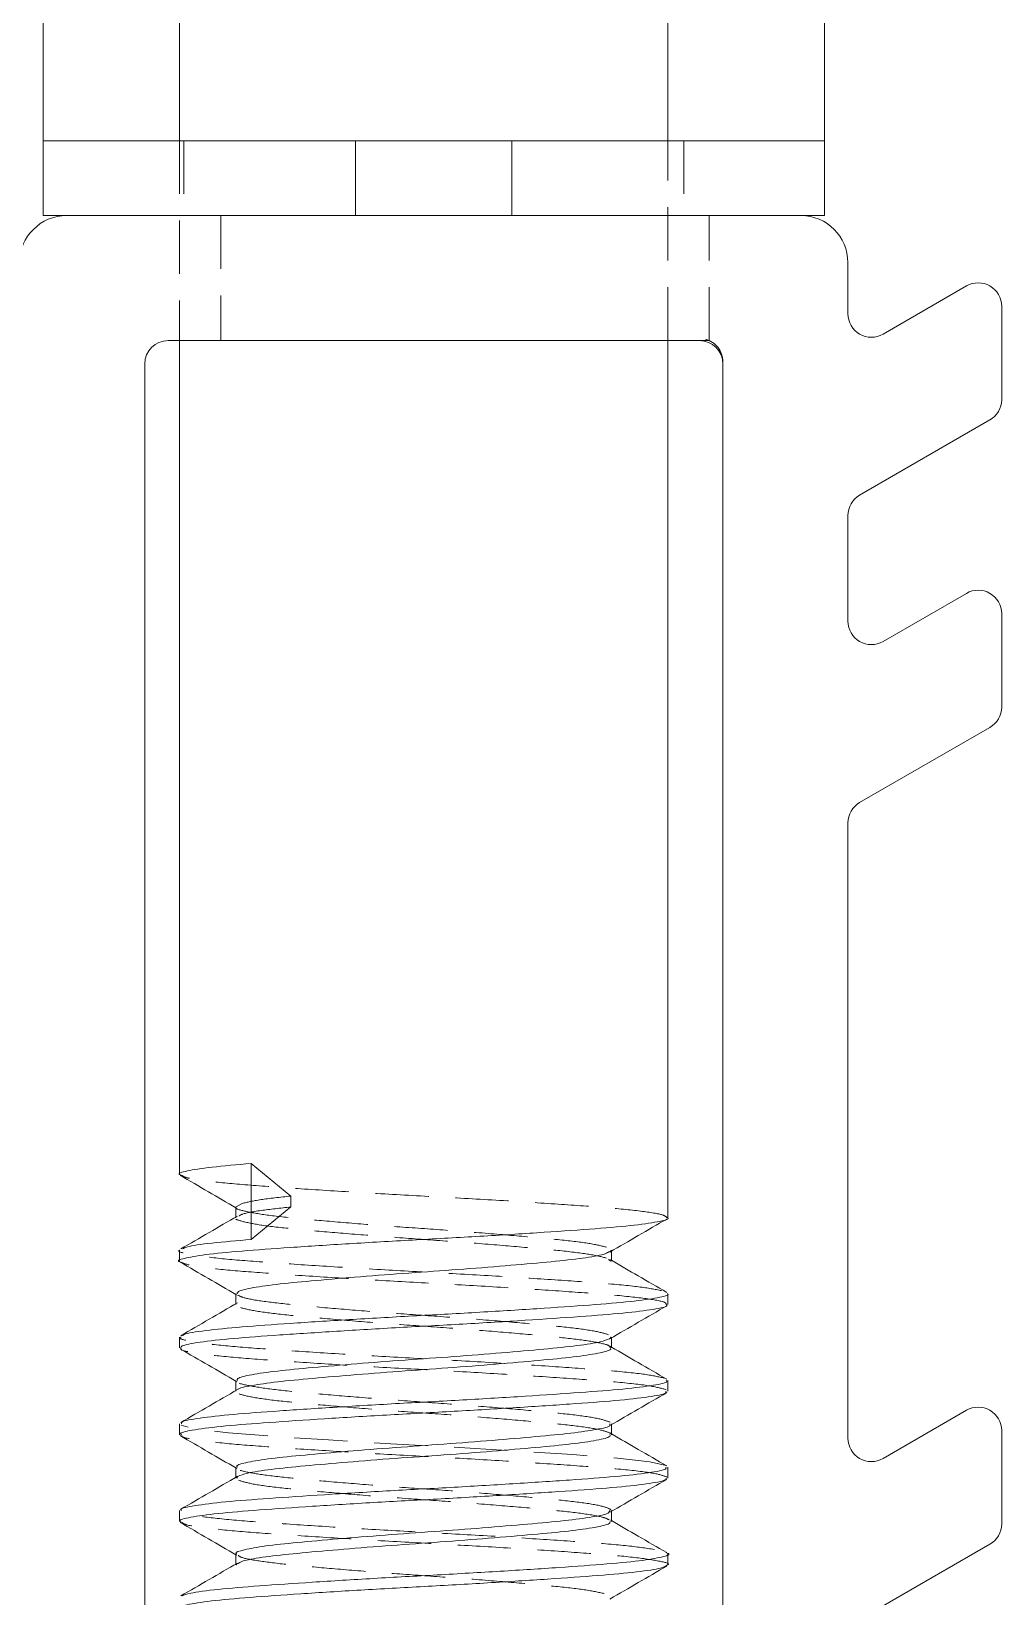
# Model space of a CAD drawing. Header units: millimetres. Extents: x 1522 to 2996, y -37 to 935.
# Drawn here: x 2331.12 to 2348.99, y 460.01 to 488.85 of the extents above; entities that cross this region are included whole.
import ezdxf

# ---------------------------------------------------------------- set-up
doc = ezdxf.new("R2010")
doc.units = ezdxf.units.MM
doc.linetypes.add('HIDDEN', pattern=[1.905, 1.27, -0.635])

# ---------------------------------------------------------------- blocks, each defined once
blk = doc.blocks.new('clampattachmentsideview')
at = {"color": 7, "linetype": 'Continuous', "lineweight": 15}
for p, q in [((3395.509, 532.311), (3395.509, 552.087)), ((3383.883, 550.097), (3383.883, 532.311)), ((3380.634, 541.331), (3380.634, 532.311)), ((3399.236, 532.311), (3399.236, 541.331)), ((3380.634, 530.525), (3380.634, 532.311)), ((3380.634, 532.311), (3388.075, 532.311)), ((3388.075, 532.311), (3388.075, 530.525)), ((3388.075, 532.311), (3391.795, 532.311)), ((3391.795, 530.525), (3391.795, 532.311)), ((3391.795, 532.311), (3399.236, 532.311)), ((3399.236, 532.311), (3399.236, 530.525)), ((3381.192, 530.525), (3380.634, 530.525)), ((3398.678, 530.525), (3381.192, 530.525)), ((3399.236, 530.525), (3398.678, 530.525)), ((3399.794, 528.186), (3399.794, 529.409)), ((3402.619, 528.851), (3400.631, 527.703)), ((3403.456, 526.141), (3403.456, 528.367)), ((3396.26, 527.549), (3383.611, 527.549)), ((3383.883, 527.549), (3383.883, 507.685)), ((3395.509, 506.652), (3395.509, 527.549)), ((3383.053, 526.99), (3383.053, 493.586)), ((3396.818, 493.586), (3396.818, 526.99)), ((3400.073, 523.866), (3403.177, 525.658)), ((3399.794, 520.863), (3399.794, 523.382)), ((3402.619, 521.527), (3400.631, 520.38)), ((3403.456, 518.817), (3403.456, 521.044)), ((3400.073, 516.542), (3403.177, 518.334)), ((3399.794, 501.401), (3399.794, 516.059)), ((3385.586, 507.943), (3385.586, 506.135)), ((3385.226, 506.91), (3385.226, 506.671)), ((3385.229, 506.91), (3385.371, 506.993)), ((3383.883, 505.876), (3383.883, 505.618)), ((3394.167, 505.618), (3394.167, 505.857)), ((3385.226, 504.843), (3385.226, 504.604)), ((3395.509, 504.585), (3395.509, 504.843)), ((3383.883, 503.81), (3383.883, 503.551)), ((3394.167, 503.551), (3394.167, 503.79)), ((3385.226, 502.776), (3385.226, 502.537)), ((3395.509, 502.518), (3395.509, 502.776)), ((3402.619, 502.066), (3400.631, 500.918)), ((3383.883, 501.743), (3383.883, 501.484)), ((3394.167, 501.484), (3394.167, 501.723)), ((3403.456, 499.356), (3403.456, 501.582)), ((3385.226, 500.709), (3385.226, 500.47)), ((3395.509, 500.451), (3395.509, 500.709)), ((3383.883, 499.676), (3383.883, 499.417)), ((3394.167, 499.417), (3394.167, 499.656)), ((3385.226, 498.642), (3385.226, 498.404)), ((3395.509, 498.384), (3395.509, 498.642)), ((3400.073, 497.08), (3403.177, 498.872))]:
    blk.add_line(p, q, dxfattribs=at)
at = {"color": 7, "linetype": 'HIDDEN', "lineweight": 0}
for p, q in [((3383.883, 532.311), (3383.883, 527.549)), ((3383.983, 532.311), (3383.983, 530.525)), ((3395.509, 527.549), (3395.509, 532.311)), ((3395.888, 532.311), (3395.888, 530.525)), ((3384.866, 530.525), (3384.866, 527.549)), ((3396.492, 527.549), (3396.492, 530.525)), ((3396.26, 527.549), (3396.492, 527.549)), ((3386.535, 507.168), (3385.586, 507.943)), ((3385.226, 506.891), (3385.247, 506.879)), ((3385.586, 506.135), (3386.535, 506.91)), ((3386.535, 506.91), (3386.535, 507.168)), ((3385.226, 506.671), (3385.226, 506.651)), ((3394.167, 505.857), (3394.167, 505.876)), ((3394.15, 505.618), (3394.095, 505.659)), ((3394.167, 505.638), (3394.13, 505.659)), ((3385.226, 504.824), (3385.247, 504.812)), ((3385.226, 504.604), (3385.226, 504.585)), ((3394.167, 503.571), (3394.13, 503.592)), ((3394.167, 503.79), (3394.167, 503.809)), ((3385.226, 502.757), (3385.247, 502.745)), ((3385.226, 502.537), (3385.226, 502.518)), ((3394.124, 501.702), (3394.129, 501.743)), ((3394.167, 501.723), (3394.167, 501.743)), ((3394.167, 501.504), (3394.13, 501.525)), ((3385.226, 500.691), (3385.247, 500.678)), ((3385.226, 500.47), (3385.226, 500.451)), ((3394.102, 499.635), (3394.138, 499.675)), ((3394.167, 499.437), (3394.13, 499.459)), ((3394.167, 499.656), (3394.167, 499.676)), ((3385.226, 498.624), (3385.247, 498.611)), ((3385.226, 498.404), (3385.226, 498.384))]:
    blk.add_line(p, q, dxfattribs=at)
at = {"color": 7, "linetype": 'HIDDEN', "lineweight": 0, "flags": 128}
blk.add_lwpolyline([(3395.465, 500.741), (3395.467, 500.748), (3395.079, 500.837), (3394.313, 500.925), (3393.249, 501.008), (3391.915, 501.097), (3390.425, 501.186), (3388.916, 501.269), (3387.429, 501.358), (3386.103, 501.446), (3385.048, 501.53), (3384.293, 501.618), (3383.92, 501.707), (3383.92, 501.707)], dxfattribs=at)
at = {"color": 7, "linetype": 'Continuous', "lineweight": 15}
for centre, radius, start, end in [((3381.192, 529.409), 1.116, 90, 180), ((3398.678, 529.409), 1.116, 0, 90), ((3402.898, 528.367), 0.558, 0, 120), ((3400.352, 528.186), 0.558, 180, 300), ((3383.611, 526.99), 0.558, 90, 180), ((3396.26, 526.99), 0.558, 0, 90), ((3402.898, 526.141), 0.558, 300, 0), ((3400.352, 523.382), 0.558, 120, 180), ((3402.898, 521.044), 0.558, 0, 120), ((3400.352, 520.863), 0.558, 180, 300), ((3402.898, 518.817), 0.558, 300, 0), ((3400.352, 516.059), 0.558, 120, 180), ((3402.898, 501.582), 0.558, 0, 120), ((3400.352, 501.401), 0.558, 180, 300), ((3402.898, 499.356), 0.558, 300, 0)]:
    blk.add_arc(centre, radius, start, end, dxfattribs=at)
at = {"color": 7, "linetype": 'HIDDEN', "lineweight": 0}
blk.add_arc((3396.26, 527.041), 0.558, 359.9937, 74.9293, dxfattribs=at)
at = {"color": 7, "linetype": 'Continuous', "lineweight": 15}
for points, knots in [([(3383.938, 507.66), (3383.917, 507.668), (3383.813, 507.704), (3384.032, 507.767), (3384.578, 507.858), (3385.252, 507.915), (3385.586, 507.943)], [0, 0, 0, 0, 0.080083, 0.384788, 0.695034, 1, 1, 1, 1]), ([(3383.899, 507.661), (3384.124, 507.531), (3384.566, 507.274), (3385.008, 507.017), (3385.226, 506.891)], [0, 0, 0, 0, 0.508299, 1, 1, 1, 1]), ([(3383.911, 505.594), (3383.905, 505.596), (3383.799, 505.626), (3383.965, 505.682), (3384.439, 505.773), (3385.323, 505.86), (3386.497, 505.943), (3387.897, 506.034), (3389.42, 506.121), (3390.963, 506.204), (3392.419, 506.294), (3393.682, 506.381), (3394.681, 506.464), (3395.294, 506.555), (3395.558, 506.616), (3395.495, 506.648), (3395.488, 506.652)], [0, 0, 0, 0, 0.0049071, 0.0860333, 0.1690026, 0.2511437, 0.3323108, 0.4152954, 0.4973779, 0.5785895, 0.6615873, 0.7436099, 0.8248697, 0.9078789, 0.9898394, 1, 1, 1, 1]), ([(3385.263, 506.693), (3385.038, 506.562), (3384.588, 506.3), (3384.137, 506.039), (3383.912, 505.908)], [0, 0, 0, 0, 0.499708, 1, 1, 1, 1]), ([(3394.13, 505.836), (3394.355, 505.966), (3394.805, 506.228), (3395.256, 506.489), (3395.481, 506.62)], [0, 0, 0, 0, 0.499703, 1, 1, 1, 1]), ([(3383.96, 505.909), (3383.986, 505.926), (3384.055, 505.971), (3384.593, 506.05), (3385.257, 506.107), (3385.586, 506.135)], [0, 0, 0, 0, 0.226777, 0.616707, 1, 1, 1, 1]), ([(3385.252, 504.843), (3385.259, 504.864), (3385.275, 504.914), (3385.665, 504.998), (3386.33, 505.085), (3387.237, 505.168), (3388.312, 505.259), (3389.484, 505.346), (3390.671, 505.429), (3391.789, 505.519), (3392.765, 505.606), (3393.517, 505.689), (3393.988, 505.77), (3394.067, 505.818), (3394.098, 505.836)], [0, 0, 0, 0, 0.067287, 0.155681, 0.243188, 0.329653, 0.418063, 0.505507, 0.59202, 0.680444, 0.767824, 0.854388, 0.942824, 1, 1, 1, 1]), ([(3383.899, 505.594), (3384.124, 505.464), (3384.566, 505.207), (3385.008, 504.951), (3385.226, 504.824)], [0, 0, 0, 0, 0.508299, 1, 1, 1, 1]), ([(3395.481, 504.875), (3395.255, 505.005), (3394.817, 505.259), (3394.379, 505.514), (3394.167, 505.638)], [0, 0, 0, 0, 0.514363, 1, 1, 1, 1]), ([(3383.924, 503.527), (3383.909, 503.551), (3383.878, 503.602), (3384.318, 503.688), (3385.115, 503.777), (3386.238, 503.858), (3387.598, 503.948), (3389.106, 504.037), (3390.653, 504.119), (3392.135, 504.209), (3393.445, 504.297), (3394.503, 504.38), (3395.201, 504.47), (3395.527, 504.538), (3395.478, 504.576), (3395.466, 504.585)], [0, 0, 0, 0, 0.069307, 0.152088, 0.234633, 0.315576, 0.398387, 0.480888, 0.561847, 0.644686, 0.727141, 0.808119, 0.890985, 0.973392, 1, 1, 1, 1]), ([(3385.263, 504.626), (3385.038, 504.495), (3384.588, 504.233), (3384.137, 503.972), (3383.912, 503.841)], [0, 0, 0, 0, 0.499708, 1, 1, 1, 1]), ([(3383.959, 503.842), (3383.967, 503.853), (3383.995, 503.892), (3384.462, 503.965), (3385.317, 504.052), (3386.499, 504.135), (3387.896, 504.225), (3389.421, 504.312), (3390.963, 504.395), (3392.419, 504.486), (3393.682, 504.573), (3394.681, 504.656), (3395.294, 504.747), (3395.558, 504.808), (3395.495, 504.84), (3395.488, 504.843)], [0, 0, 0, 0, 0.033381, 0.12113, 0.208003, 0.293846, 0.381612, 0.468423, 0.554313, 0.642092, 0.72884, 0.814781, 0.902572, 0.989254, 1, 1, 1, 1]), ([(3394.13, 503.769), (3394.355, 503.899), (3394.805, 504.161), (3395.256, 504.423), (3395.481, 504.553)], [0, 0, 0, 0, 0.499703, 1, 1, 1, 1]), ([(3383.899, 503.528), (3384.124, 503.397), (3384.566, 503.141), (3385.008, 502.884), (3385.226, 502.757)], [0, 0, 0, 0, 0.508299, 1, 1, 1, 1]), ([(3385.263, 502.776), (3385.258, 502.792), (3385.243, 502.835), (3385.564, 502.913), (3386.172, 503.001), (3387.037, 503.083), (3388.083, 503.173), (3389.242, 503.262), (3390.432, 503.344), (3391.571, 503.434), (3392.581, 503.522), (3393.384, 503.604), (3393.936, 503.691), (3394.059, 503.745), (3394.115, 503.77)], [0, 0, 0, 0, 0.04943, 0.137576, 0.225471, 0.311653, 0.399832, 0.48768, 0.573878, 0.662088, 0.749887, 0.836105, 0.924343, 1, 1, 1, 1]), ([(3385.273, 502.559), (3385.273, 502.561), (3385.277, 502.591), (3385.576, 502.654), (3386.169, 502.743), (3387.038, 502.825), (3388.082, 502.915), (3389.242, 503.004), (3390.432, 503.086), (3391.572, 503.176), (3392.579, 503.264), (3393.393, 503.346), (3393.93, 503.436), (3394.18, 503.505), (3394.143, 503.542), (3394.133, 503.551)], [0, 0, 0, 0, 0.006734, 0.09509, 0.183194, 0.26958, 0.357968, 0.446025, 0.532427, 0.620847, 0.708854, 0.795277, 0.883724, 0.97168, 1, 1, 1, 1]), ([(3395.481, 502.808), (3395.255, 502.938), (3394.817, 503.193), (3394.379, 503.447), (3394.167, 503.571)], [0, 0, 0, 0, 0.514363, 1, 1, 1, 1]), ([(3383.931, 501.743), (3383.925, 501.758), (3383.907, 501.802), (3384.323, 501.879), (3385.113, 501.968), (3386.239, 502.05), (3387.598, 502.14), (3389.106, 502.229), (3390.653, 502.311), (3392.135, 502.401), (3393.445, 502.489), (3394.503, 502.571), (3395.201, 502.661), (3395.527, 502.73), (3395.478, 502.767), (3395.466, 502.776)], [0, 0, 0, 0, 0.047128, 0.1318814, 0.2163934, 0.2992658, 0.3840502, 0.4685172, 0.5514053, 0.6362188, 0.7206388, 0.8035463, 0.888387, 0.9727583, 1, 1, 1, 1]), ([(3383.929, 501.484), (3383.917, 501.494), (3383.871, 501.532), (3384.209, 501.602), (3384.92, 501.692), (3385.989, 501.774), (3387.306, 501.863), (3388.792, 501.953), (3390.34, 502.035), (3391.844, 502.124), (3393.196, 502.213), (3394.312, 502.295), (3395.09, 502.384), (3395.492, 502.46), (3395.468, 502.503), (3395.46, 502.518)], [0, 0, 0, 0, 0.030088, 0.114524, 0.199328, 0.282211, 0.366693, 0.451467, 0.534335, 0.618863, 0.703605, 0.786462, 0.871032, 0.955741, 1, 1, 1, 1]), ([(3385.263, 502.559), (3385.038, 502.428), (3384.588, 502.166), (3384.137, 501.905), (3383.912, 501.774)], [0, 0, 0, 0, 0.499708, 1, 1, 1, 1]), ([(3394.13, 501.702), (3394.355, 501.833), (3394.805, 502.094), (3395.256, 502.356), (3395.481, 502.486)], [0, 0, 0, 0, 0.499703, 1, 1, 1, 1]), ([(3385.261, 500.709), (3385.251, 500.719), (3385.216, 500.757), (3385.476, 500.827), (3386.023, 500.917), (3386.845, 500.999), (3387.858, 501.088), (3389.001, 501.178), (3390.191, 501.26), (3391.348, 501.349), (3392.387, 501.438), (3393.249, 501.52), (3393.832, 501.609), (3394.122, 501.671), (3394.124, 501.701), (3394.124, 501.702)], [0, 0, 0, 0, 0.031431, 0.11943, 0.207813, 0.294186, 0.382233, 0.470585, 0.556942, 0.645036, 0.733355, 0.8197, 0.907839, 0.996122, 1, 1, 1, 1]), ([(3383.899, 501.461), (3384.124, 501.33), (3384.566, 501.074), (3385.008, 500.817), (3385.226, 500.691)], [0, 0, 0, 0, 0.508299, 1, 1, 1, 1]), ([(3385.274, 500.49), (3385.335, 500.516), (3385.466, 500.572), (3386.031, 500.659), (3386.843, 500.741), (3387.859, 500.83), (3389.001, 500.919), (3390.191, 501.001), (3391.348, 501.09), (3392.388, 501.18), (3393.246, 501.262), (3393.844, 501.351), (3394.154, 501.427), (3394.135, 501.47), (3394.129, 501.485)], [0, 0, 0, 0, 0.078609, 0.16683, 0.253044, 0.34093, 0.429121, 0.51532, 0.603252, 0.69141, 0.777597, 0.865574, 0.953696, 1, 1, 1, 1]), ([(3395.481, 500.741), (3395.255, 500.872), (3394.817, 501.126), (3394.379, 501.38), (3394.167, 501.504)], [0, 0, 0, 0, 0.514363, 1, 1, 1, 1]), ([(3383.929, 499.676), (3383.917, 499.686), (3383.871, 499.724), (3384.209, 499.794), (3384.92, 499.884), (3385.989, 499.966), (3387.306, 500.054), (3388.792, 500.144), (3390.34, 500.226), (3391.844, 500.315), (3393.196, 500.405), (3394.312, 500.487), (3395.09, 500.576), (3395.492, 500.652), (3395.468, 500.695), (3395.46, 500.709)], [0, 0, 0, 0, 0.030088, 0.114524, 0.199328, 0.282211, 0.366693, 0.451467, 0.534335, 0.618863, 0.703605, 0.786462, 0.871032, 0.955741, 1, 1, 1, 1]), ([(3385.263, 500.492), (3385.038, 500.361), (3384.588, 500.099), (3384.137, 499.838), (3383.912, 499.707)], [0, 0, 0, 0, 0.499708, 1, 1, 1, 1]), ([(3383.949, 499.393), (3383.92, 499.405), (3383.829, 499.446), (3384.103, 499.517), (3384.743, 499.608), (3385.749, 499.691), (3387.021, 499.778), (3388.481, 499.868), (3390.025, 499.951), (3391.546, 500.038), (3392.938, 500.129), (3394.109, 500.212), (3394.961, 500.299), (3395.452, 500.382), (3395.466, 500.43), (3395.471, 500.451)], [0, 0, 0, 0, 0.0364184, 0.1184411, 0.2014138, 0.2825894, 0.3646719, 0.4476304, 0.5287629, 0.610903, 0.6938459, 0.7749386, 0.8571348, 0.9400599, 1, 1, 1, 1]), ([(3394.13, 499.635), (3394.355, 499.766), (3394.805, 500.028), (3395.256, 500.289), (3395.481, 500.42)], [0, 0, 0, 0, 0.499703, 1, 1, 1, 1]), ([(3383.899, 499.394), (3384.124, 499.263), (3384.566, 499.007), (3385.008, 498.75), (3385.226, 498.624)], [0, 0, 0, 0, 0.508299, 1, 1, 1, 1]), ([(3385.246, 498.642), (3385.24, 498.646), (3385.192, 498.679), (3385.402, 498.742), (3385.885, 498.833), (3386.661, 498.916), (3387.639, 499.002), (3388.762, 499.093), (3389.949, 499.176), (3391.119, 499.263), (3392.189, 499.354), (3393.092, 499.436), (3393.737, 499.524), (3394.079, 499.592), (3394.099, 499.628), (3394.102, 499.635)], [0, 0, 0, 0, 0.013843, 0.101355, 0.189885, 0.276489, 0.364065, 0.45258, 0.539138, 0.626776, 0.715275, 0.80179, 0.889488, 0.977968, 1, 1, 1, 1]), ([(3385.293, 498.424), (3385.327, 498.444), (3385.413, 498.493), (3385.897, 498.574), (3386.658, 498.657), (3387.64, 498.744), (3388.761, 498.835), (3389.949, 498.918), (3391.119, 499.005), (3392.189, 499.095), (3393.09, 499.178), (3393.746, 499.265), (3394.123, 499.348), (3394.133, 499.397), (3394.138, 499.417)], [0, 0, 0, 0, 0.060108, 0.14855, 0.235068, 0.322556, 0.410983, 0.497455, 0.585006, 0.673416, 0.759845, 0.847456, 0.935847, 1, 1, 1, 1]), ([(3395.481, 498.674), (3395.255, 498.805), (3394.817, 499.059), (3394.379, 499.313), (3394.167, 499.437)], [0, 0, 0, 0, 0.514363, 1, 1, 1, 1]), ([(3383.947, 497.641), (3383.996, 497.664), (3384.11, 497.715), (3384.755, 497.799), (3385.746, 497.882), (3387.022, 497.969), (3388.481, 498.06), (3390.025, 498.143), (3391.546, 498.23), (3392.939, 498.32), (3394.105, 498.403), (3394.977, 498.49), (3395.441, 498.581), (3395.592, 498.639), (3395.472, 498.671), (3395.459, 498.674)], [0, 0, 0, 0, 0.065337, 0.150316, 0.233454, 0.31752, 0.402484, 0.485578, 0.569704, 0.654652, 0.737704, 0.821888, 0.906817, 0.989833, 1, 1, 1, 1]), ([(3383.937, 497.326), (3383.916, 497.333), (3383.812, 497.369), (3384.022, 497.431), (3384.578, 497.523), (3385.521, 497.608), (3386.744, 497.692), (3388.174, 497.783), (3389.71, 497.868), (3391.244, 497.953), (3392.671, 498.044), (3393.893, 498.128), (3394.817, 498.214), (3395.406, 498.303), (3395.469, 498.358), (3395.498, 498.384)], [0, 0, 0, 0, 0.020085, 0.101578, 0.184597, 0.266251, 0.347812, 0.430832, 0.512415, 0.594046, 0.677065, 0.758579, 0.840281, 0.923298, 1, 1, 1, 1]), ([(3385.263, 498.425), (3385.038, 498.294), (3384.588, 498.033), (3384.137, 497.771), (3383.912, 497.641)], [0, 0, 0, 0, 0.499708, 1, 1, 1, 1]), ([(3394.13, 497.568), (3394.355, 497.699), (3394.805, 497.961), (3395.256, 498.222), (3395.481, 498.353)], [0, 0, 0, 0, 0.499703, 1, 1, 1, 1])]:
    blk.add_open_spline(points, degree=3, knots=knots, dxfattribs=at)
at = {"color": 7, "linetype": 'HIDDEN', "lineweight": 0}
for points, knots in [([(3395.488, 506.652), (3395.467, 506.676), (3395.422, 506.729), (3394.867, 506.816), (3393.966, 506.902), (3392.76, 506.986), (3391.345, 507.076), (3389.814, 507.162), (3388.276, 507.246), (3386.836, 507.337), (3385.592, 507.423), (3384.644, 507.507), (3384.053, 507.59), (3383.972, 507.64), (3383.938, 507.66)], [0, 0, 0, 0, 0.074637, 0.161722, 0.247631, 0.332984, 0.420078, 0.505918, 0.591333, 0.678433, 0.764203, 0.849683, 0.936787, 1, 1, 1, 1]), ([(3394.05, 505.95), (3393.93, 505.981), (3393.691, 506.04), (3392.975, 506.127), (3392.054, 506.21), (3390.964, 506.301), (3389.787, 506.387), (3388.604, 506.471), (3387.496, 506.562), (3386.543, 506.648), (3385.798, 506.732), (3385.361, 506.823), (3385.177, 506.88), (3385.228, 506.909), (3385.229, 506.91)], [0, 0, 0, 0, 0.091717, 0.182188, 0.272072, 0.363798, 0.454197, 0.544146, 0.635878, 0.726202, 0.81622, 0.907956, 0.998204, 1, 1, 1, 1]), ([(3385.299, 506.692), (3385.316, 506.706), (3385.369, 506.749), (3385.773, 506.825), (3386.283, 506.882), (3386.535, 506.91)], [0, 0, 0, 0, 0.197534, 0.602227, 1, 1, 1, 1]), ([(3385.371, 506.993), (3385.499, 507.023), (3385.752, 507.083), (3386.275, 507.14), (3386.535, 507.168)], [0, 0, 0, 0, 0.504311, 1, 1, 1, 1]), ([(3394.05, 505.692), (3393.93, 505.722), (3393.691, 505.782), (3392.975, 505.868), (3392.054, 505.952), (3390.964, 506.043), (3389.787, 506.129), (3388.604, 506.213), (3387.496, 506.304), (3386.543, 506.389), (3385.798, 506.473), (3385.361, 506.564), (3385.177, 506.622), (3385.228, 506.651), (3385.229, 506.651)], [0, 0, 0, 0, 0.091684, 0.182123, 0.271974, 0.363666, 0.454033, 0.54395, 0.635648, 0.72594, 0.815926, 0.907629, 0.997844, 1, 1, 1, 1]), ([(3395.358, 504.917), (3395.202, 504.947), (3394.891, 505.007), (3393.959, 505.093), (3392.762, 505.177), (3391.345, 505.268), (3389.814, 505.354), (3388.276, 505.438), (3386.835, 505.529), (3385.596, 505.614), (3384.628, 505.698), (3384.059, 505.789), (3383.82, 505.847), (3383.886, 505.876), (3383.888, 505.876)], [0, 0, 0, 0, 0.091672, 0.182105, 0.271953, 0.363634, 0.453995, 0.543908, 0.635595, 0.725881, 0.815864, 0.907555, 0.997765, 1, 1, 1, 1]), ([(3394.098, 505.836), (3394.133, 505.846), (3394.181, 505.86), (3394.157, 505.873), (3394.151, 505.876)], [0, 0, 0, 0, 0.743442, 1, 1, 1, 1]), ([(3395.466, 504.585), (3395.466, 504.603), (3395.466, 504.65), (3395.006, 504.73), (3394.178, 504.818), (3393.025, 504.901), (3391.646, 504.991), (3390.129, 505.079), (3388.584, 505.161), (3387.115, 505.252), (3385.825, 505.339), (3384.81, 505.422), (3384.114, 505.511), (3383.977, 505.567), (3383.911, 505.594)], [0, 0, 0, 0, 0.057047, 0.143983, 0.230361, 0.315341, 0.402301, 0.488625, 0.573637, 0.660619, 0.746887, 0.831934, 0.918936, 1, 1, 1, 1]), ([(3394.133, 503.551), (3394.133, 503.57), (3394.133, 503.616), (3393.78, 503.697), (3393.143, 503.785), (3392.256, 503.867), (3391.196, 503.958), (3390.029, 504.045), (3388.841, 504.128), (3387.711, 504.218), (3386.72, 504.306), (3385.932, 504.388), (3385.416, 504.479), (3385.181, 504.558), (3385.26, 504.606), (3385.292, 504.626)], [0, 0, 0, 0, 0.053593, 0.135164, 0.216209, 0.295938, 0.377532, 0.458526, 0.538285, 0.6199, 0.700841, 0.780633, 0.862267, 0.943154, 1, 1, 1, 1]), ([(3394.099, 503.866), (3393.999, 503.896), (3393.801, 503.955), (3393.137, 504.043), (3392.258, 504.126), (3391.195, 504.216), (3390.03, 504.304), (3388.841, 504.386), (3387.711, 504.477), (3386.719, 504.564), (3385.939, 504.647), (3385.413, 504.734), (3385.31, 504.788), (3385.262, 504.813)], [0, 0, 0, 0, 0.092767, 0.184936, 0.275608, 0.368401, 0.460512, 0.551217, 0.644034, 0.736085, 0.826828, 0.919666, 1, 1, 1, 1]), ([(3395.421, 502.832), (3395.291, 502.862), (3395.034, 502.922), (3394.17, 503.01), (3393.027, 503.092), (3391.645, 503.183), (3390.13, 503.27), (3388.584, 503.353), (3387.115, 503.443), (3385.828, 503.531), (3384.799, 503.613), (3384.142, 503.704), (3383.849, 503.769), (3383.907, 503.804), (3383.918, 503.81)], [0, 0, 0, 0, 0.08987, 0.179162, 0.267011, 0.356906, 0.446143, 0.534024, 0.623941, 0.713121, 0.801038, 0.890976, 0.980096, 1, 1, 1, 1]), ([(3395.467, 502.556), (3395.365, 502.586), (3395.161, 502.645), (3394.369, 502.735), (3393.282, 502.816), (3391.941, 502.906), (3390.444, 502.995), (3388.896, 503.077), (3387.402, 503.166), (3386.071, 503.256), (3384.981, 503.337), (3384.254, 503.427), (3383.902, 503.491), (3383.921, 503.523), (3383.924, 503.527)], [0, 0, 0, 0, 0.090244, 0.180554, 0.268918, 0.359203, 0.449474, 0.537838, 0.628162, 0.718391, 0.80676, 0.897121, 0.987306, 1, 1, 1, 1]), ([(3394.115, 503.77), (3394.129, 503.774), (3394.175, 503.788), (3394.151, 503.8), (3394.134, 503.809)], [0, 0, 0, 0, 0.302273, 1, 1, 1, 1]), ([(3394.134, 501.781), (3394.056, 501.811), (3393.899, 501.87), (3393.29, 501.959), (3392.454, 502.041), (3391.422, 502.131), (3390.271, 502.22), (3389.081, 502.302), (3387.932, 502.391), (3386.909, 502.48), (3386.069, 502.562), (3385.514, 502.652), (3385.244, 502.714), (3385.254, 502.743), (3385.255, 502.745)], [0, 0, 0, 0, 0.090953, 0.181974, 0.271024, 0.362019, 0.452999, 0.54205, 0.633084, 0.724022, 0.813078, 0.90415, 0.995044, 1, 1, 1, 1]), ([(3394.13, 501.524), (3394.053, 501.553), (3393.897, 501.612), (3393.289, 501.701), (3392.454, 501.783), (3391.422, 501.872), (3390.271, 501.962), (3389.081, 502.043), (3387.932, 502.133), (3386.907, 502.222), (3386.073, 502.304), (3385.497, 502.394), (3385.194, 502.48), (3385.248, 502.533), (3385.273, 502.559)], [0, 0, 0, 0, 0.083368, 0.167968, 0.250735, 0.33531, 0.419872, 0.50264, 0.587251, 0.671774, 0.754546, 0.839193, 0.923674, 1, 1, 1, 1]), ([(3395.496, 500.472), (3395.422, 500.501), (3395.273, 500.559), (3394.554, 500.65), (3393.528, 500.732), (3392.229, 500.82), (3390.756, 500.911), (3389.21, 500.993), (3387.697, 501.081), (3386.324, 501.171), (3385.179, 501.253), (3384.371, 501.342), (3383.95, 501.413), (3383.945, 501.45), (3383.944, 501.46)], [0, 0, 0, 0, 0.088258, 0.177219, 0.264162, 0.352476, 0.441414, 0.528326, 0.616695, 0.705608, 0.792493, 0.880914, 0.969799, 1, 1, 1, 1]), ([(3385.26, 500.451), (3385.242, 500.461), (3385.217, 500.474), (3385.263, 500.487), (3385.274, 500.49)], [0, 0, 0, 0, 0.770758, 1, 1, 1, 1]), ([(3394.156, 499.697), (3394.099, 499.726), (3393.985, 499.784), (3393.432, 499.875), (3392.643, 499.957), (3391.644, 500.045), (3390.512, 500.136), (3389.322, 500.218), (3388.158, 500.306), (3387.103, 500.396), (3386.221, 500.478), (3385.603, 500.566), (3385.283, 500.635), (3385.277, 500.671), (3385.276, 500.678)], [0, 0, 0, 0, 0.088894, 0.1785, 0.266064, 0.355015, 0.444597, 0.53213, 0.621136, 0.710693, 0.798198, 0.887258, 0.976787, 1, 1, 1, 1]), ([(3394.107, 499.457), (3394.06, 499.48), (3393.954, 499.532), (3393.43, 499.617), (3392.643, 499.699), (3391.644, 499.787), (3390.512, 499.877), (3389.322, 499.959), (3388.159, 500.047), (3387.101, 500.138), (3386.229, 500.22), (3385.574, 500.309), (3385.383, 500.368), (3385.287, 500.398)], [0, 0, 0, 0, 0.0734001, 0.166912, 0.258293, 0.3511221, 0.4446098, 0.5359581, 0.6288447, 0.7223057, 0.8136258, 0.9065677, 1, 1, 1, 1]), ([(3395.498, 498.384), (3395.502, 498.386), (3395.568, 498.416), (3395.321, 498.474), (3394.737, 498.565), (3393.758, 498.649), (3392.511, 498.735), (3391.065, 498.826), (3389.525, 498.909), (3387.996, 498.996), (3386.587, 499.086), (3385.389, 499.17), (3384.506, 499.256), (3384.002, 499.334), (3383.962, 499.377), (3383.949, 499.393)], [0, 0, 0, 0, 0.0049811, 0.0907815, 0.1778861, 0.2632856, 0.3491561, 0.4362538, 0.5215929, 0.6075313, 0.6946203, 0.7799026, 0.8659072, 0.9529857, 1, 1, 1, 1]), ([(3395.191, 498.751), (3394.984, 498.782), (3394.576, 498.841), (3393.522, 498.924), (3392.231, 499.012), (3390.756, 499.102), (3389.21, 499.184), (3387.697, 499.272), (3386.322, 499.363), (3385.188, 499.445), (3384.336, 499.533), (3384.087, 499.593), (3383.963, 499.623)], [0, 0, 0, 0, 0.100915, 0.199541, 0.299723, 0.400612, 0.499203, 0.599446, 0.700307, 0.798867, 0.89917, 1, 1, 1, 1]), ([(3393.995, 497.7), (3393.856, 497.73), (3393.58, 497.79), (3392.818, 497.874), (3391.862, 497.96), (3390.749, 498.051), (3389.565, 498.134), (3388.389, 498.22), (3387.305, 498.311), (3386.383, 498.395), (3385.706, 498.481), (3385.324, 498.556), (3385.294, 498.598), (3385.284, 498.611)], [0, 0, 0, 0, 0.096497, 0.191098, 0.286222, 0.382712, 0.477244, 0.572444, 0.668925, 0.763394, 0.858668, 0.955136, 1, 1, 1, 1]), ([(3385.246, 498.384), (3385.238, 498.388), (3385.213, 498.402), (3385.261, 498.415), (3385.293, 498.424)], [0, 0, 0, 0, 0.33045, 1, 1, 1, 1])]:
    blk.add_open_spline(points, degree=3, knots=knots, dxfattribs=at)

msp = doc.modelspace()

# ---------------------------------------------------------------- block references
at = {"xscale": 0.7734714251250002, "yscale": 0.7734714251250002, "zscale": 0.7734714251250002}
msp.add_blockref('clampattachmentsideview', (-283.486, 75.109), dxfattribs=at)

doc.saveas('drawing.dxf')
